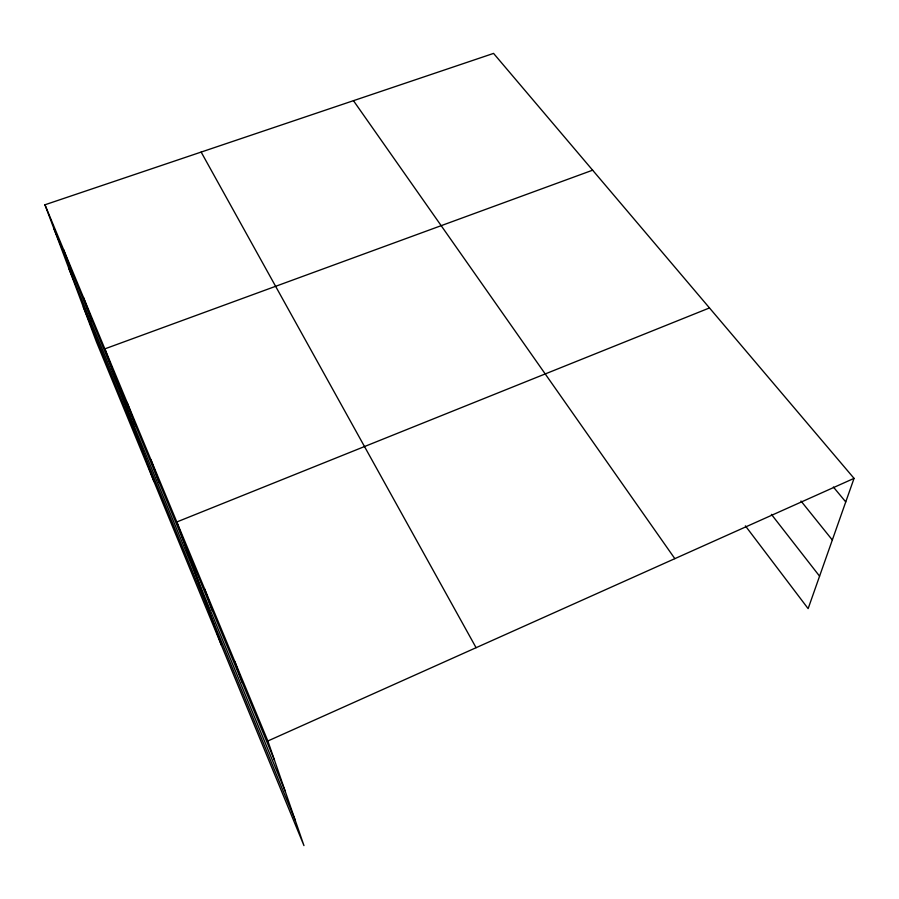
<?xml version="1.0" encoding="UTF-8"?>
<svg xmlns="http://www.w3.org/2000/svg" width="899" height="899" viewBox="0 0 899 899"><rect width="100%" height="100%" fill="white"/><g stroke="black" fill="none" stroke-linecap="round" stroke-linejoin="round"><path stroke-width="1.35" d="M44.95 204.781L267.857 740.99L303.963 845.599L96.384 341.744L44.95 204.781L493.562 53.401L854.05 478.369L808.134 608.634L745.383 525.87M267.857 740.99L854.05 478.369M709.48 307.941L176.8 521.971L221.334 645.044M592.632 170.192L104.846 348.868L153.943 481.471M833.384 487.033L845.745 501.912M800.975 501.013L832.328 540.007M771.398 514.363L819.573 576.18M353.464 100.677L674.846 558.661M201.151 152.077L476.088 647.696M54.041 228.987L274.465 760.149M68.942 268.655L285.084 790.906M83.304 306.907L295.074 819.843M63.571 249.585L72.594 273.689M83.495 297.502L92.406 321.426M127.096 402.392L135.67 425.699M151.021 459.94L159.359 482.774M204.691 589.047L212.355 610.477M234.931 661.799L242.123 682.229"/></g></svg>
